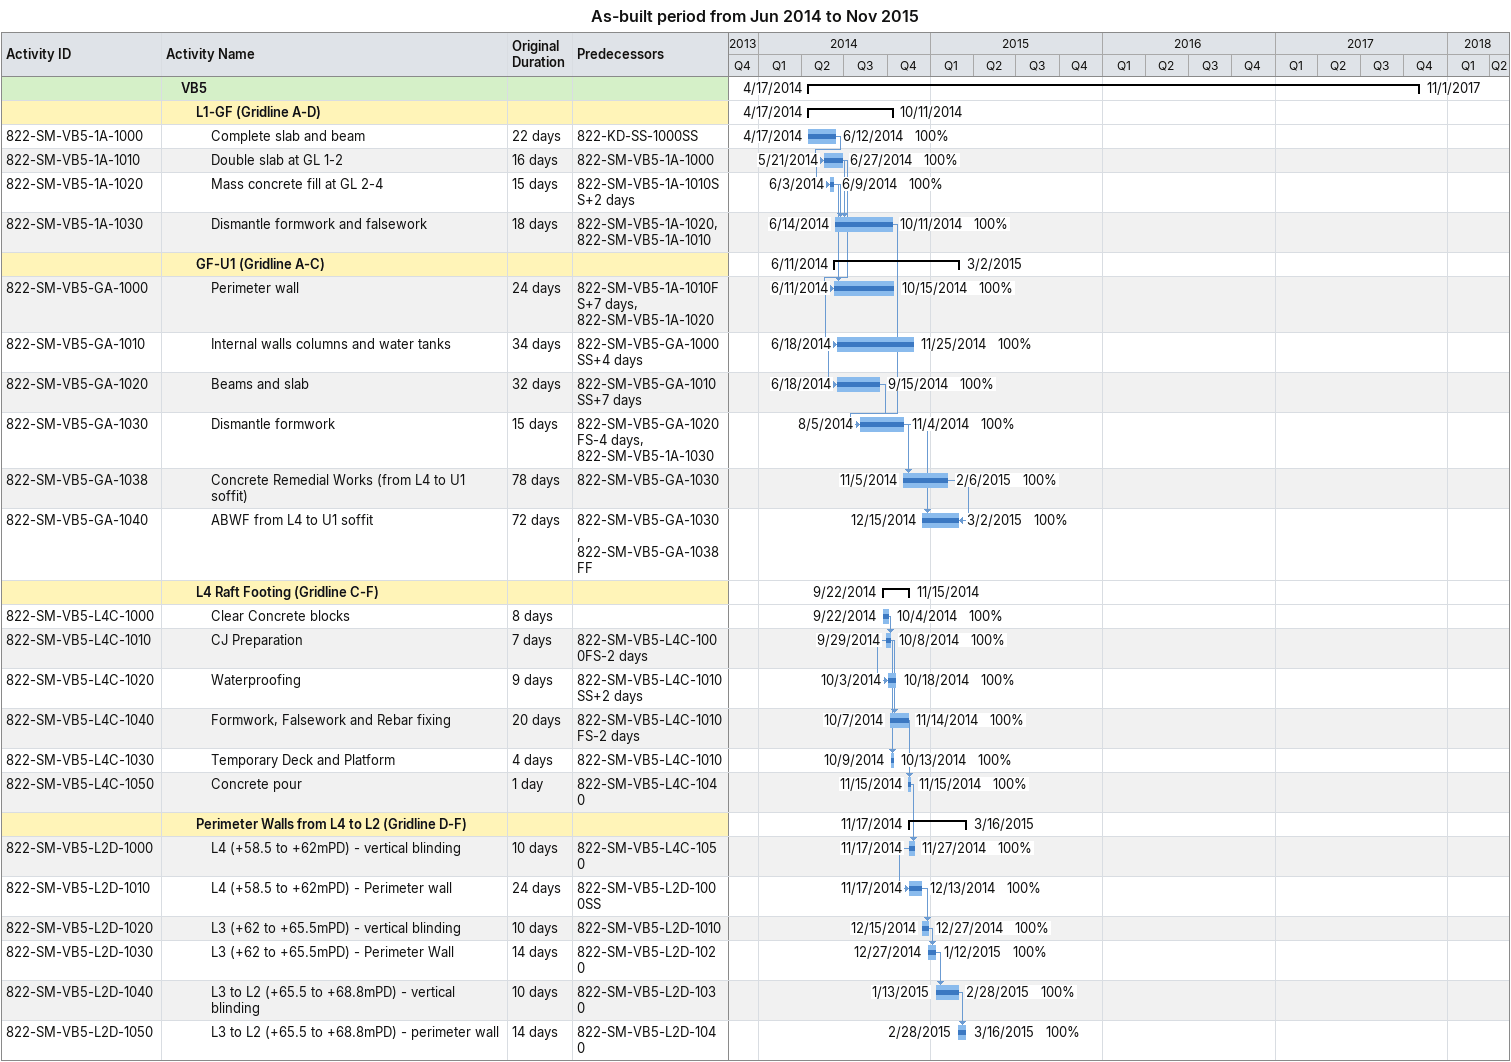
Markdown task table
As-built period from Jun 2014 to Nov 2015

| ID | Level | Task | Original duration | Start | Finish | Predecessors | % complete |
|---|---|---|---|---|---|---|---|
|  | 2 | **VB5** |  | 2014-04-17 | 2017-11-01 |  |  |
|  | 3 | **L1-GF (Gridline A-D)** |  | 2014-04-17 | 2014-10-11 |  |  |
| 822-SM-VB5-1A-1000 | 4 | Complete slab and beam | 22d | 2014-04-17 | 2014-06-12 | 822-KD-SS-1000SS | 100 |
| 822-SM-VB5-1A-1010 | 4 | Double slab at GL 1-2 | 16d | 2014-05-21 | 2014-06-27 | 822-SM-VB5-1A-1000 | 100 |
| 822-SM-VB5-1A-1020 | 4 | Mass concrete fill at GL 2-4 | 15d | 2014-06-03 | 2014-06-09 | 822-SM-VB5-1A-1010SS+2d | 100 |
| 822-SM-VB5-1A-1030 | 4 | Dismantle formwork and falsework | 18d | 2014-06-14 | 2014-10-11 | 822-SM-VB5-1A-1020, 822-SM-VB5-1A-1010 | 100 |
|  | 3 | **GF-U1 (Gridline A-C)** |  | 2014-06-11 | 2015-03-02 |  |  |
| 822-SM-VB5-GA-1000 | 4 | Perimeter wall | 24d | 2014-06-11 | 2014-10-15 | 822-SM-VB5-1A-1010FS+7d, 822-SM-VB5-1A-1020 | 100 |
| 822-SM-VB5-GA-1010 | 4 | Internal walls columns and water tanks | 34d | 2014-06-18 | 2014-11-25 | 822-SM-VB5-GA-1000SS+4d | 100 |
| 822-SM-VB5-GA-1020 | 4 | Beams and slab | 32d | 2014-06-18 | 2014-09-15 | 822-SM-VB5-GA-1010SS+7d | 100 |
| 822-SM-VB5-GA-1030 | 4 | Dismantle formwork | 15d | 2014-08-05 | 2014-11-04 | 822-SM-VB5-GA-1020FS-4d, 822-SM-VB5-1A-1030 | 100 |
| 822-SM-VB5-GA-1038 | 4 | Concrete Remedial Works (from L4 to U1 soffit) | 78d | 2014-11-05 | 2015-02-06 | 822-SM-VB5-GA-1030 | 100 |
| 822-SM-VB5-GA-1040 | 4 | ABWF from L4 to U1 soffit | 72d | 2014-12-15 | 2015-03-02 | 822-SM-VB5-GA-1030, 822-SM-VB5-GA-1038FF | 100 |
|  | 3 | **L4 Raft Footing (Gridline C-F)** |  | 2014-09-22 | 2014-11-15 |  |  |
| 822-SM-VB5-L4C-1000 | 4 | Clear Concrete blocks | 8d | 2014-09-22 | 2014-10-04 |  | 100 |
| 822-SM-VB5-L4C-1010 | 4 | CJ Preparation | 7d | 2014-09-29 | 2014-10-08 | 822-SM-VB5-L4C-1000FS-2d | 100 |
| 822-SM-VB5-L4C-1020 | 4 | Waterproofing | 9d | 2014-10-03 | 2014-10-18 | 822-SM-VB5-L4C-1010SS+2d | 100 |
| 822-SM-VB5-L4C-1040 | 4 | Formwork, Falsework and Rebar fixing | 20d | 2014-10-07 | 2014-11-14 | 822-SM-VB5-L4C-1010FS-2d | 100 |
| 822-SM-VB5-L4C-1030 | 4 | Temporary Deck and Platform | 4d | 2014-10-09 | 2014-10-13 | 822-SM-VB5-L4C-1010 | 100 |
| 822-SM-VB5-L4C-1050 | 4 | Concrete pour | 1d | 2014-11-15 | 2014-11-15 | 822-SM-VB5-L4C-1040 | 100 |
|  | 3 | **Perimeter Walls from L4 to L2 (Gridline D-F)** |  | 2014-11-17 | 2015-03-16 |  |  |
| 822-SM-VB5-L2D-1000 | 4 | L4 (+58.5 to +62mPD) - vertical blinding | 10d | 2014-11-17 | 2014-11-27 | 822-SM-VB5-L4C-1050 | 100 |
| 822-SM-VB5-L2D-1010 | 4 | L4 (+58.5 to +62mPD) - Perimeter wall | 24d | 2014-11-17 | 2014-12-13 | 822-SM-VB5-L2D-1000SS | 100 |
| 822-SM-VB5-L2D-1020 | 4 | L3 (+62 to +65.5mPD) - vertical blinding | 10d | 2014-12-15 | 2014-12-27 | 822-SM-VB5-L2D-1010 | 100 |
| 822-SM-VB5-L2D-1030 | 4 | L3 (+62 to +65.5mPD) - Perimeter Wall | 14d | 2014-12-27 | 2015-01-12 | 822-SM-VB5-L2D-1020 | 100 |
| 822-SM-VB5-L2D-1040 | 4 | L3 to L2 (+65.5 to +68.8mPD) - vertical blinding | 10d | 2015-01-13 | 2015-02-28 | 822-SM-VB5-L2D-1030 | 100 |
| 822-SM-VB5-L2D-1050 | 4 | L3 to L2 (+65.5 to +68.8mPD) - perimeter wall | 14d | 2015-02-28 | 2015-03-16 | 822-SM-VB5-L2D-1040 | 100 |
